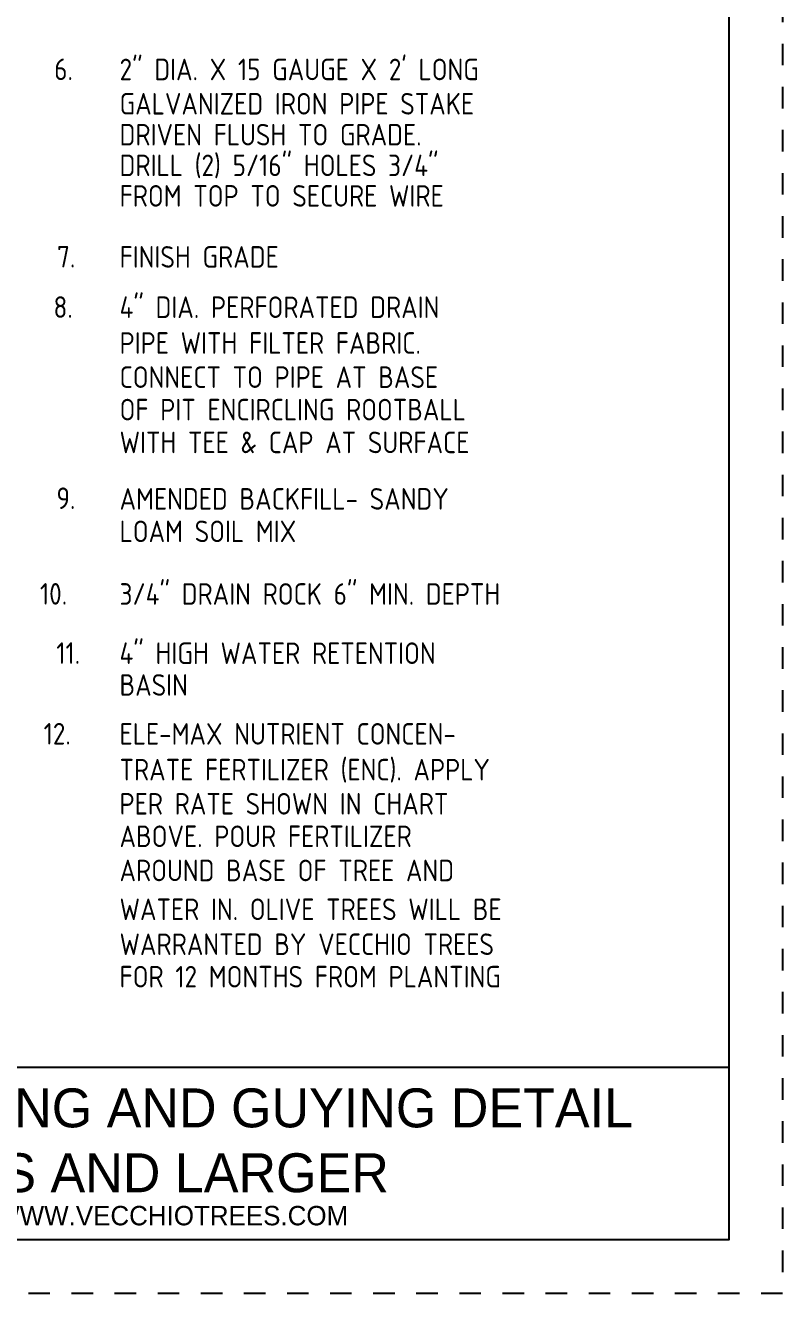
# Model space of a CAD drawing. Extents: x 38.2 to 46.7, y 0 to 11.
# Drawn here: x 43.19 to 46.7, y -0.03 to 5.86 of the extents above; entities that cross this region are included whole.
import ezdxf

# ---------------------------------------------------------------- set-up
doc = ezdxf.new("R2010")
doc.units = 0
doc.header["$MEASUREMENT"] = 0
doc.linetypes.add('DOT2', pattern=[0.125, 0, -0.125])
for name, color, linetype in [('BORDER', 5, 'CONTINUOUS'), ('L-TEXT2', 1, 'CONTINUOUS'), ('OTL', 252, 'DOT2'), ('TEXT', 1, 'CONTINUOUS')]:
    doc.layers.add(name, color=color, linetype=linetype)
doc.styles.add('ARCHITXT', font='ARCHITXT.SHX', dxfattribs={"height": 0.125})
doc.styles.add('X-OPTA1S', font='X-OPTA1S.SHX')

msp = doc.modelspace()

# ---------------------------------------------------------------- linework, layer by layer
at = {"layer": 'BORDER'}
msp.add_line((46.4498, 1.0239), (38.4498, 1.0239), dxfattribs=at)
msp.add_lwpolyline([(38.4498, 0.2239), (38.4498, 10.7239), (46.4498, 10.7239), (46.4498, 0.2239)], close=True, dxfattribs=at)
at = {"layer": 'OTL', "ltscale": 0.01}
msp.add_lwpolyline([(38.1998, 10.9739), (46.6998, 10.9739), (46.6998, -0.0261), (38.1998, -0.0261)], close=True, dxfattribs=at)

# ---------------------------------------------------------------- texts
at = {"layer": 'L-TEXT2', "width": 29.094828, "attachment_point": 1, "style": 'X-OPTA1S'}
for s, insert, char_height in [('\\pi11.315;AGRICULTURAL TREE PLANTING AND GUYING DETAIL  \\P\\pi12.525;FOR 36" BOX TREES AND LARGER', (28.3295, 0.9261), 0.180605), ('VECCHIO TREES 1-855-819-7777  WWW.VECCHIOTREES.COM', (41.1057, 0.3809), 0.09)]:
    msp.add_mtext(s, dxfattribs=dict(at, insert=insert, char_height=char_height))
at = {"layer": 'TEXT', "style": 'ARCHITXT'}
for s, p in [('2" DIA. X 15 GAUGE X 2\' LONG', (43.6228, 5.6045)), ('6.', (43.3194, 5.6052)), ('GALVANIZED IRON PIPE STAKE', (43.6228, 5.4453)), ('DRIVEN FLUSH TO GRADE.  ', (43.6228, 5.3017)), ('DRILL (2) 5/16" HOLES 3/4"', (43.6228, 5.1595)), ('FROM TOP TO SECURE WIRE', (43.6228, 5.0179)), ('7.', (43.3326, 4.7355)), ('FINISH GRADE', (43.6228, 4.7348)), ('8.', (43.316, 4.502)), ('4" DIA. PERFORATED DRAIN ', (43.6228, 4.5013)), ('PIPE WITH FILTER FABRIC. ', (43.6228, 4.3352)), ('CONNECT TO PIPE AT BASE ', (43.6228, 4.1768)), ('OF PIT ENCIRCLING ROOTBALL', (43.6228, 4.026)), ('WITH TEE & CAP AT SURFACE ', (43.6228, 3.8738)), ('9.', (43.3298, 3.6149)), ('AMENDED BACKFILL- SANDY ', (43.6228, 3.6119)), ('LOAM SOIL MIX ', (43.6228, 3.4611)), ('10.', (43.2533, 3.1712)), ('3/4" DRAIN ROCK 6" MIN. DEPTH', (43.6228, 3.1705)), ('4" HIGH WATER RETENTION  ', (43.6225, 2.8957)), ('11.', (43.3292, 2.8964)), ('BASIN', (43.6225, 2.7484)), ('12.', (43.2703, 2.5221)), ('ELE-MAX NUTRIENT CONCEN-', (43.6225, 2.5214)), ('TRATE FERTILIZER (ENC). APPLY ', (43.6225, 2.3554)), ('PER RATE SHOWN IN CHART  ', (43.6225, 2.1969)), ('ABOVE. POUR FERTILIZER  ', (43.6225, 2.0461)), ('AROUND BASE OF TREE AND  ', (43.6225, 1.8876)), ('WATER IN. OLIVE TREES WILL BE', (43.6225, 1.7073)), ('WARRANTED BY VECCHIO TREES ', (43.6225, 1.5453)), ('FOR 12 MONTHS FROM PLANTING', (43.6225, 1.3947))]:
    msp.add_text(s, height=0.1, dxfattribs=at).set_placement(p)

doc.saveas('drawing.dxf')
